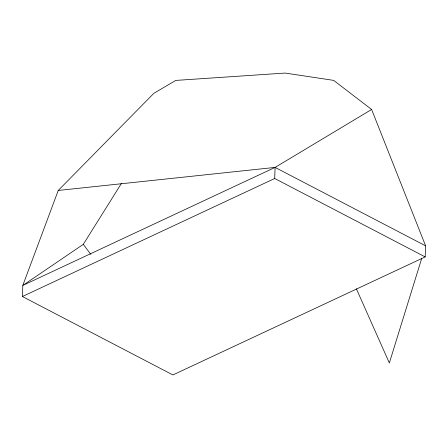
<?xml version="1.0" encoding="UTF-8"?>
<svg xmlns="http://www.w3.org/2000/svg" width="448" height="448" viewBox="0 0 448 448"><rect width="100%" height="100%" fill="white"/><g stroke="black" fill="none" stroke-linecap="round" stroke-linejoin="round"><path stroke-width="0.67" d="M22.4 296.52L22.809 285.432L58.246 190.456L153.832 93.341L175.767 80.416L285.146 73.058L333.648 80.382L371.622 109.469L425.6 245.829L425.191 256.917L172.9 374.942L22.4 296.52L274.691 178.494L425.191 256.917M274.691 178.494L275.1 167.406L371.622 109.469M421.686 258.479L389.346 362.986L356.367 288.798M425.6 245.829L275.1 167.406L22.809 285.432L83.289 244.35L121.43 183.422M58.246 190.456L275.1 167.406M83.289 244.35L90.86 254.402"/></g></svg>
